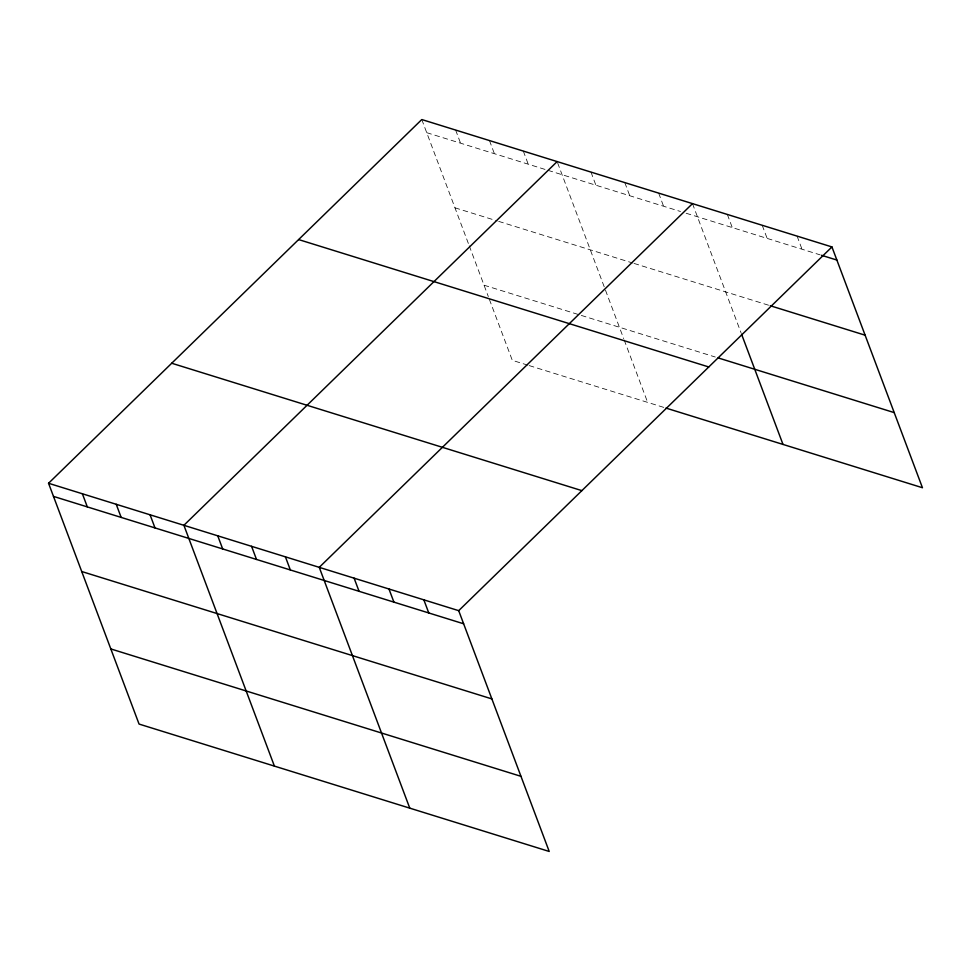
<?xml version="1.0" encoding="UTF-8"?>
<svg xmlns="http://www.w3.org/2000/svg" width="971" height="971" viewBox="0 0 971 971"><rect width="100%" height="100%" fill="white"/><g stroke="black" fill="none" stroke-linecap="round" stroke-linejoin="round"><path stroke-width="0.73" stroke-dasharray="4.86 3.64" d="M426.718 132.675L546.564 169.889M547.972 170.326L680.501 211.496M686.145 213.244L820.143 254.863M454.962 207.806L497.261 220.939M498.669 221.376L632.607 262.983M634.014 263.42L768.886 305.307M484.056 285.207L579.93 314.992M581.338 315.429L715.275 357.025M527.811 365.157L512.3 360.338L488.85 297.963M529.219 365.594L664.565 407.638M797.082 236.111L802.01 249.231M762.211 225.284L767.151 238.405M727.352 214.457L732.28 227.578M692.493 203.619L741.007 332.701M658.654 193.12L663.581 206.24M624.814 182.609L629.742 195.729M590.975 172.098L595.903 185.218M557.633 162.897L623.673 338.588M624.207 340.008L647.645 402.382M523.296 151.075L528.236 164.196M489.469 140.564L494.397 153.685M455.63 130.053L460.557 143.174M421.79 119.542L468.714 244.401M469.248 245.809L488.316 296.556"/><path stroke-width="1.46" d="M48.55 483.267L458.7 610.662L549.21 851.458L139.059 724.063L48.55 483.267L421.79 119.542L831.941 246.937L922.45 487.733L665.972 408.075M557.136 161.587L183.895 525.299L274.405 766.107M692.493 203.619L319.253 567.343L409.762 808.139M458.7 610.662L831.941 246.937M821.539 255.3L836.868 260.058M770.282 305.744L865.112 335.189M718.103 357.898L894.206 412.602M298.619 239.57L708.769 366.965M171.721 363.239L581.872 490.634M53.478 496.387L463.628 623.783M81.722 571.518L491.872 698.914M110.815 648.931L520.966 776.327M741.528 334.109L783.002 444.427M423.841 599.823L428.769 612.956M388.97 588.996L393.91 602.117M354.112 578.17L359.052 591.29M285.413 556.832L290.341 569.953M251.574 546.321L256.502 559.442M217.735 535.81L222.675 548.931M150.068 514.8L154.996 527.921M116.229 504.289L121.157 517.409M82.389 493.778L87.317 506.898"/></g></svg>
